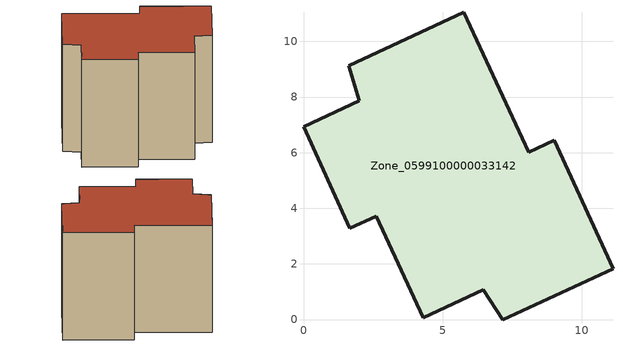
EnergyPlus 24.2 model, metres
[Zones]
Zone_0599100000033142
 floor ground (C_G): 9.02,6.44 11.13,1.82 7.16,0 6.47,1.07 4.3,0.07 2.61,3.72 1.66,3.29 0,6.94 2.01,7.87 1.63,9.13 5.77,11.04 8.1,6.02 z0
 wall outside (C_F): 1.66,3.29 2.61,3.72 4.3,0.07 6.47,1.07 7.16,0 11.13,1.82 9.02,6.44 8.1,6.02 5.77,11.04 1.63,9.13 2.01,7.87 0,6.94 1.66,3.29 z0:8.61
 roof outside (C_R): 2.01,7.87 0,6.94 1.66,3.29 2.61,3.72 4.3,0.07 6.47,1.07 7.16,0 11.13,1.82 9.02,6.44 8.1,6.02 5.77,11.04 1.63,9.13 z8.61
[BUILDING]
Pand.0599100000033142: North Axis=0; Terrain=City; Loads Convergence Tolerance Value=0.04; Temperature Convergence Tolerance Value=0.4; Solar Distribution=FullExterior; Maximum Number of Warmup Days=25; Minimum Number of Warmup Days=1
[Site:Location]
Rotterdam.The.Hague.AP_ZH_NLD Design_Conditions: Latitude=51.96; Longitude=4.45; Time Zone=1; Elevation=-4.5
[SITE:GROUNDTEMPERATURE:BUILDINGSURFACE]
18, 18, 18, 18, 18, 18, 18, 18, 18, 18, 18, 18
[MATERIAL] Thermal Absorptance=0.9; Solar Absorptance=0.7; Visible Absorptance=0.7
Name | Roughness | Thickness | Conductivity | Density | Specific Heat
G.TC.1946-1964 | MediumSmooth | 0.15 | 1 | 540 | 1210
F.TC.1946-1964 | Rough | 0.3 | 0.857143 | 1920 | 840
R.TC.1946-1964 | MediumRough | 0.2 | 0.235294 | 1500 | 1000
[CONSTRUCTION]
C_G: G.TC.1946-1964
C_F: F.TC.1946-1964
C_R: R.TC.1946-1964
[ZONE]
Zone_0599100000033142: Type=1; Multiplier=1; Ceiling Height=Autocalculate; Volume=Autocalculate; Floor Area=autocalculate; Part of Total Floor Area=Yes
[ZONEINFILTRATION:DESIGNFLOWRATE]
Infil_Zone_0599100000033142: Zone or ZoneList or Space or SpaceList=Zone_0599100000033142; Schedule=AlwaysOn; Design Flow Rate Calculation Method=Flow/Area; Flow Rate per Floor Area=0.003; Constant Term Coefficient=1; Temperature Term Coefficient=0; Velocity Term Coefficient=0; Velocity Squared Term Coefficient=0
[HVACTEMPLATE:ZONE:IDEALLOADSAIRSYSTEM]
Zone_0599100000033142: Maximum Heating Supply Air Temperature=50; Minimum Cooling Supply Air Temperature=13; Maximum Heating Supply Air Humidity Ratio=0.0156; Minimum Cooling Supply Air Humidity Ratio=0.0077; Heating Limit=NoLimit; Cooling Limit=NoLimit; Dehumidification Control Type=ConstantSensibleHeatRatio; Cooling Sensible Heat Ratio=0.7; Dehumidification Setpoint=60; Humidification Control Type=None; Humidification Setpoint=30; Outdoor Air Method=None; Outdoor Air Flow Rate per Person=0.00944; Outdoor Air Flow Rate per Zone Floor Area=0; Outdoor Air Flow Rate per Zone=0; Demand Controlled Ventilation Type=None; Outdoor Air Economizer Type=NoEconomizer; Heat Recovery Type=None; Sensible Heat Recovery Effectiveness=0.7; Latent Heat Recovery Effectiveness=0.65
[ZONECONTROL:THERMOSTAT]
ThermostatControl_Zone_0599100000033142: Zone or ZoneList=Zone_0599100000033142; Control Type Schedule=DualSetpointControlType; Control 1=Thermostat_Zone_0599100000033142; Temperature Difference Between Cutout And Setpoint=0
[THERMOSTATSETPOINT:DUALSETPOINT]
Thermostat_Zone_0599100000033142: Heating Setpoint Temperature Schedule=HeatingSetpoint_Zone_0599100000033142; Cooling Setpoint Temperature Schedule=CoolingSetpoint_Zone_0599100000033142
[SCHEDULE:COMPACT]
HeatingSetpoint_Zone_0599100000033142: Through: 12/31, For: AllDays, Until: 24:00, 21
CoolingSetpoint_Zone_0599100000033142: Through: 12/31, For: AllDays, Until: 24:00, 24
DualSetpointControlType: Through: 12/31, For: AllDays, Until: 24:00, 4
AlwaysOn: Through: 12/31, For: AllDays, Until: 24:00, 1
